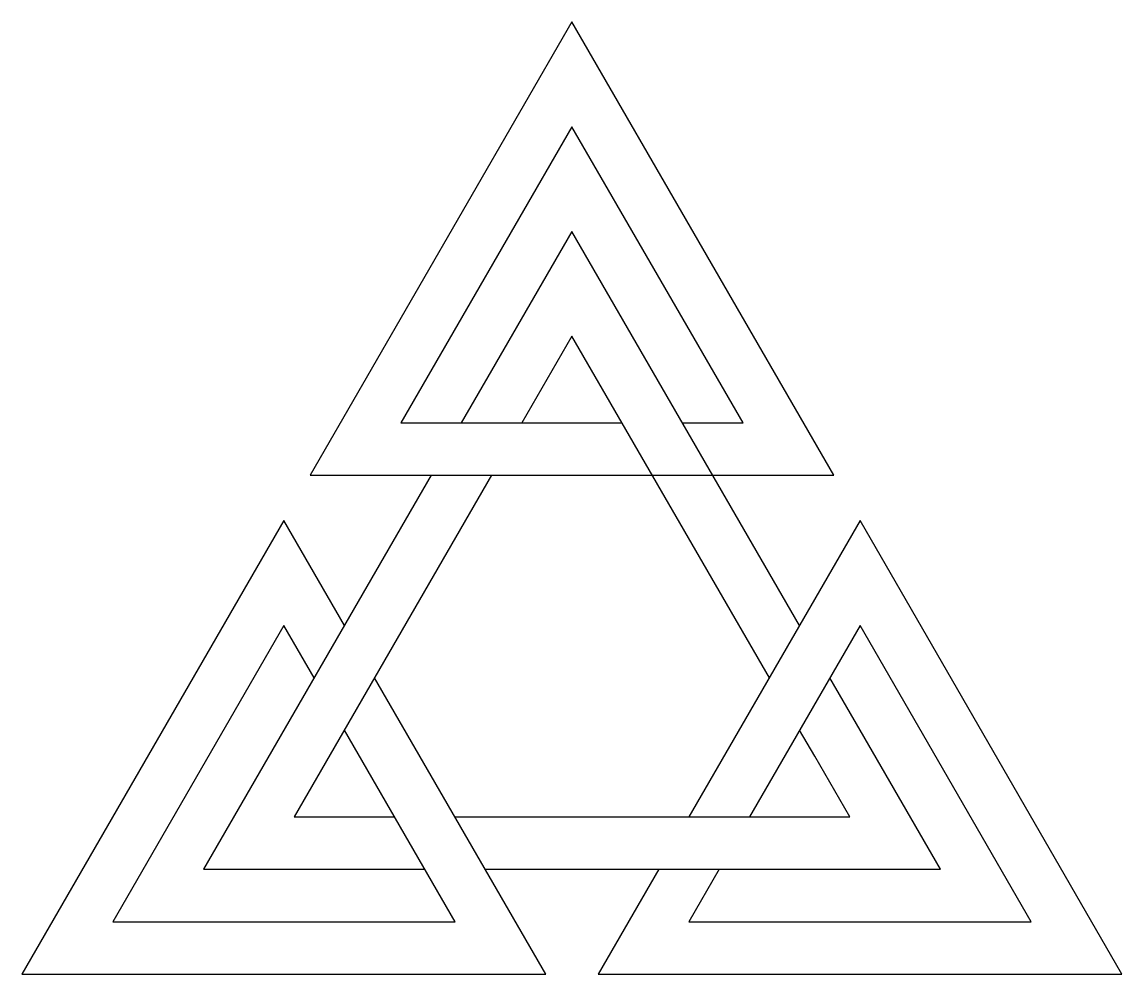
# Model space of a CAD drawing. Header units: millimetres. Extents: x 1709.8 to 1762.3, y 796.7 to 842.2.
import ezdxf

# ---------------------------------------------------------------- set-up
doc = ezdxf.new("R2010")
doc.units = ezdxf.units.MM

msp = doc.modelspace()

# ---------------------------------------------------------------- linework, layer by layer
at = {"lineweight": 30}
msp.add_lwpolyline([(1723.534, 820.504), (1748.534, 820.504), (1736.034, 842.154)], close=True, dxfattribs=at)
for points in [[(1741.317, 823.004), (1744.204, 823.004), (1736.034, 837.154), (1727.864, 823.004), (1738.431, 823.004)], [(1746.898, 813.339), (1736.034, 832.154), (1732.195, 825.504), (1730.751, 823.004)], [(1745.454, 810.839), (1736.034, 827.154), (1734.36, 824.254), (1733.638, 823.004)], [(1729.308, 820.504), (1718.445, 801.688), (1726.124, 801.688), (1729.011, 801.688)], [(1732.195, 820.504), (1722.775, 804.188), (1726.124, 804.188), (1727.567, 804.188)], [(1725.171, 813.339), (1722.284, 818.339), (1709.784, 796.688), (1734.784, 796.688), (1726.614, 810.839)], [(1740.171, 801.688), (1737.284, 796.688), (1762.284, 796.688), (1749.784, 818.339), (1741.614, 804.188)], [(1723.728, 810.839), (1722.284, 813.339), (1714.114, 799.188), (1730.454, 799.188), (1725.171, 808.339)], [(1743.058, 801.688), (1741.614, 799.188), (1757.954, 799.188), (1749.784, 813.339), (1744.501, 804.188)], [(1731.898, 801.688), (1753.624, 801.688), (1749.784, 808.339), (1748.341, 810.839)], [(1730.454, 804.188), (1749.294, 804.188), (1747.619, 807.089), (1746.898, 808.339)]]:
    msp.add_lwpolyline(points, dxfattribs=at)

doc.saveas('drawing.dxf')
